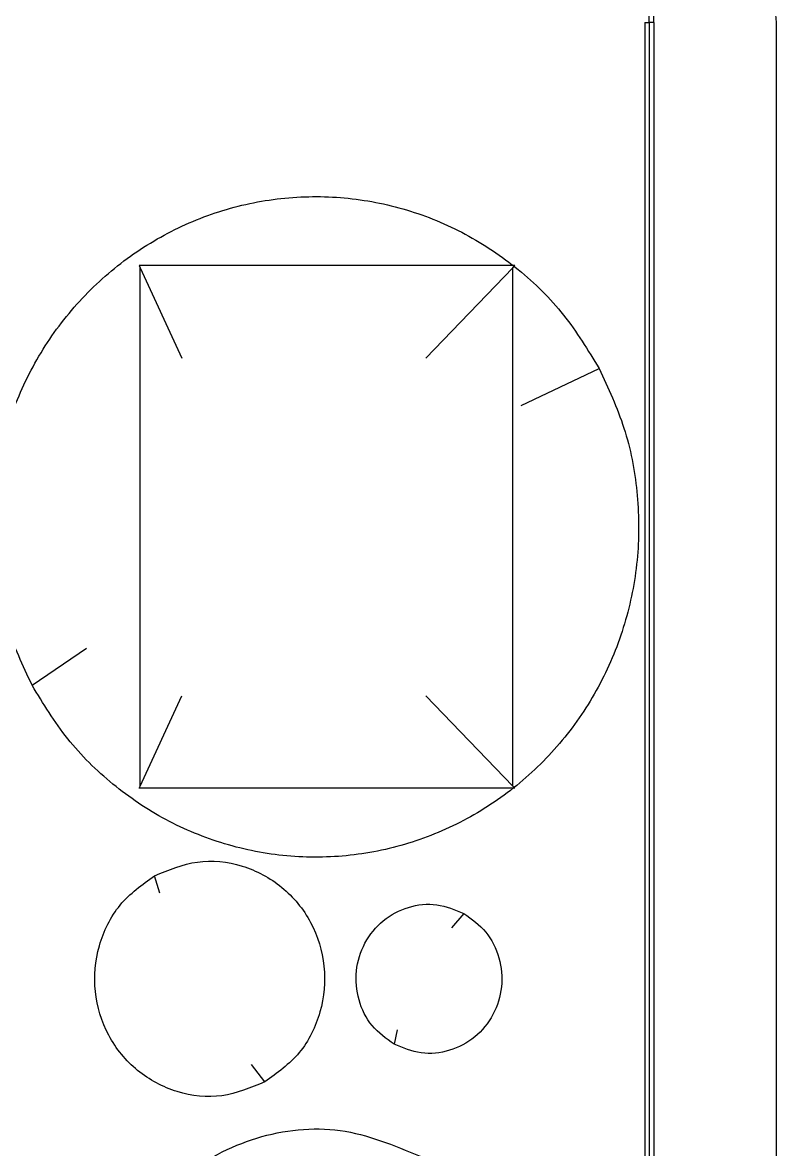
# Model space of a CAD drawing. Header units: millimetres. Extents: x 3916 to 10869, y 6515 to 11511.
# Drawn here: x 9461.39 to 9479.74, y 9550.43 to 9577.86 of the extents above; entities that cross this region are included whole.
import ezdxf

# ---------------------------------------------------------------- set-up
doc = ezdxf.new("R2010")
doc.units = ezdxf.units.MM
doc.header["$LTSCALE"] = 50

msp = doc.modelspace()

# ---------------------------------------------------------------- linework, layer by layer
at = {"color": 7, "linetype": 'Continuous', "lineweight": 25}
for p, q in [((9476.533, 9577.862), (9476.533, 9513.137)), ((9476.533, 9577.862), (9476.639, 9577.862)), ((9476.757, 9577.862), (9476.639, 9577.862)), ((9476.639, 9577.862), (9476.639, 9513.137)), ((9476.757, 9577.862), (9476.757, 9513.137)), ((9479.737, 9513.137), (9479.737, 9577.862)), ((9473.374, 9571.948), (9464.229, 9571.948)), ((9464.229, 9571.948), (9464.254, 9571.894)), ((9473.322, 9571.894), (9473.374, 9571.948)), ((9464.254, 9571.894), (9465.266, 9569.696)), ((9464.254, 9559.28), (9464.254, 9571.894)), ((9473.322, 9571.894), (9471.201, 9569.696)), ((9473.322, 9559.28), (9473.322, 9571.894)), ((9473.523, 9568.541), (9475.423, 9569.441)), ((9461.622, 9561.733), (9462.944, 9562.632)), ((9464.254, 9559.28), (9465.266, 9561.478)), ((9471.201, 9561.478), (9473.322, 9559.28)), ((9464.229, 9559.226), (9464.254, 9559.28)), ((9473.374, 9559.226), (9464.229, 9559.226)), ((9473.322, 9559.28), (9473.374, 9559.226)), ((9464.734, 9556.67), (9464.603, 9557.097)), ((9472.131, 9556.178), (9471.83, 9555.825)), ((9470.506, 9553.349), (9470.431, 9552.996)), ((9467.286, 9552.077), (9466.96, 9552.504))]:
    msp.add_line(p, q, dxfattribs=at)
for centre, radius, start, end in [((9467.969, 9578.005), 12.397, 85.879, 180.66), ((9468.253, 9578.029), 8.482, 8.4709, 181.13), ((9468.233, 9578.027), 8.384, 8.4709, 181.13), ((9467.87, 9577.862), 8.769, 359.9989, 9.1888), ((9467.886, 9577.862), 8.871, 359.9989, 9.1888)]:
    msp.add_arc(centre, radius, start, end, dxfattribs=at)
for points, knots in [([(9469.106, 9590.29), (9468.771, 9590.332), (9467.641, 9590.476), (9465.693, 9590.211), (9463.382, 9589.516), (9461.249, 9588.345), (9459.38, 9586.778), (9457.845, 9584.867), (9456.712, 9582.687), (9455.983, 9580.322), (9455.892, 9578.682), (9455.846, 9577.862)], [0, 0, 0, 0, 0.049888, 0.168652, 0.28742, 0.406188, 0.524951, 0.643713, 0.762475, 0.881237, 1, 1, 1, 1]), ([(9479.737, 9577.862), (9479.661, 9578.885), (9479.509, 9580.933), (9478.305, 9583.794), (9476.473, 9586.25), (9474.066, 9588.136), (9471.268, 9589.321), (9468.265, 9589.726), (9465.261, 9589.321), (9462.463, 9588.136), (9460.057, 9586.251), (9458.225, 9583.794), (9457.02, 9580.932), (9456.868, 9578.885), (9456.792, 9577.862)], [0, 0, 0, 0, 0.0833357, 0.1666647, 0.249997, 0.3333285, 0.4166622, 0.4999978, 0.5833319, 0.6666693, 0.7500028, 0.8333353, 0.9166671, 1, 1, 1, 1])]:
    msp.add_open_spline(points, degree=3, knots=knots, dxfattribs=at)
for points in [[(9461.622, 9561.733), (9461.401, 9562.209), (9460.959, 9563.161), (9460.657, 9564.722), (9460.639, 9566.306), (9460.929, 9567.865), (9461.509, 9569.335), (9462.359, 9570.662), (9463.446, 9571.794), (9464.728, 9572.687), (9466.156, 9573.307), (9467.675, 9573.631), (9469.226, 9573.645), (9470.75, 9573.35), (9472.19, 9572.757), (9473.483, 9571.886), (9474.605, 9570.783), (9475.15, 9569.888), (9475.423, 9569.441)], [(9475.423, 9569.441), (9475.644, 9568.965), (9476.086, 9568.013), (9476.387, 9566.452), (9476.405, 9564.868), (9476.115, 9563.309), (9475.535, 9561.838), (9474.685, 9560.512), (9473.598, 9559.38), (9472.316, 9558.487), (9470.888, 9557.867), (9469.37, 9557.543), (9467.818, 9557.529), (9466.294, 9557.824), (9464.855, 9558.417), (9463.561, 9559.288), (9462.439, 9560.391), (9461.894, 9561.286), (9461.622, 9561.733)], [(9464.603, 9557.097), (9464.945, 9557.239), (9465.628, 9557.522), (9466.755, 9557.398), (9467.745, 9556.873), (9468.464, 9555.994), (9468.799, 9554.9), (9468.696, 9553.765), (9468.189, 9552.729), (9467.587, 9552.294), (9467.286, 9552.077)], [(9467.286, 9552.077), (9466.944, 9551.935), (9466.261, 9551.652), (9465.134, 9551.776), (9464.145, 9552.3), (9463.426, 9553.18), (9463.09, 9554.274), (9463.193, 9555.408), (9463.7, 9556.445), (9464.302, 9556.88), (9464.603, 9557.097)], [(9470.431, 9552.996), (9470.24, 9553.133), (9469.858, 9553.409), (9469.536, 9554.066), (9469.471, 9554.785), (9469.684, 9555.479), (9470.14, 9556.037), (9470.767, 9556.369), (9471.482, 9556.448), (9471.915, 9556.268), (9472.131, 9556.178)], [(9472.131, 9556.178), (9472.322, 9556.04), (9472.704, 9555.765), (9473.025, 9555.108), (9473.091, 9554.388), (9472.878, 9553.695), (9472.422, 9553.137), (9471.795, 9552.805), (9471.08, 9552.726), (9470.647, 9552.906), (9470.431, 9552.996)], [(9466.056, 9540.901), (9465.493, 9541.307), (9464.369, 9542.118), (9463.422, 9544.053), (9463.231, 9546.171), (9463.857, 9548.213), (9465.199, 9549.855), (9467.046, 9550.835), (9469.151, 9551.066), (9470.426, 9550.537), (9471.063, 9550.273)]]:
    msp.add_open_spline(points, degree=3, dxfattribs=at)

doc.saveas('drawing.dxf')
